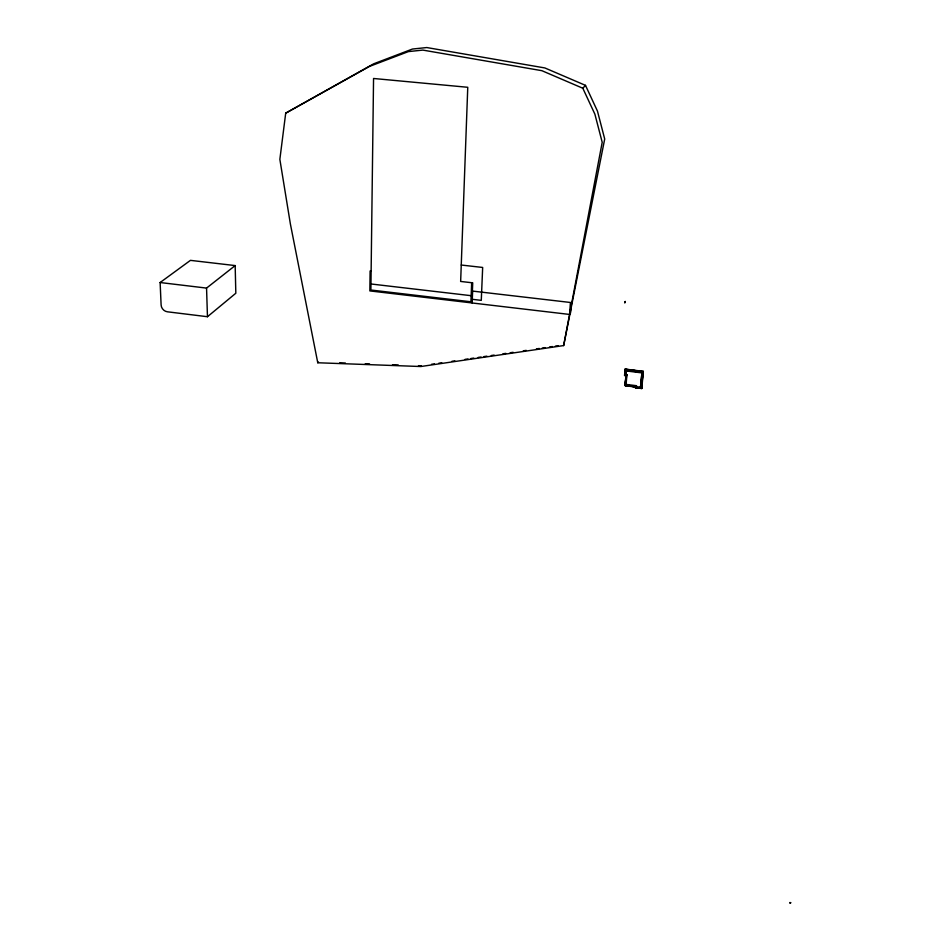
<?xml version="1.0" encoding="UTF-8"?>
<svg xmlns="http://www.w3.org/2000/svg" width="951" height="951" viewBox="0 0 951 951"><rect width="100%" height="100%" fill="white"/><g stroke="black" fill="none" stroke-linecap="round" stroke-linejoin="round"><path stroke-width="1.43" d="M471.672 282.72L470.923 301.776L370.89 290.019L373.553 78.481L467.761 87.29L460.653 281.448L472.718 282.839L471.922 302.929L369.856 290.911L370.105 270.987L371.128 271.106M569.613 314.448L570.41 302.477L472.623 291.101L472.148 302.977L569.613 314.448L570.541 312.903L571.159 303.619M624.843 302.668L625.283 301.419L625.092 302.311M625.413 385.773L626.091 384.406L636.481 385.702L635.922 387.081L625.413 385.773L626.352 375.265L624.629 375.431L625.104 369.095L643.316 371.342L641.794 388.519L635.363 387.544M624.831 375.336L625.318 369.535L625.651 370.498L642.472 372.162L641.081 388.091M643.316 371.342L642.531 372.126L625.532 370.034L625.187 375.348L625.663 370.308M635.185 386.677C636.825 388.864 627.375 383.788 624.795 385.405L626.305 375.3M625.901 370.521L625.437 375.276L626.21 370.379L625.877 371.104M625.009 385.31L625.984 375.443M626.198 375.324L625.223 385.203L631.975 386.023L624.807 385.381M625.746 385.036L626.554 375.217L625.52 375.086M626.091 384.406L626.911 374.599L625.877 374.468M635.708 386.475L635.47 387.521L641.343 388.258M635.732 387.532L635.803 386.582M636.076 387.414L636.16 386.522M625.413 385.286L636.136 386.332L635.969 387.497L636.481 385.702M640.475 387.77L642.008 372.328L640.403 387.949M641.283 388.198L642.71 371.936M641.497 388.317L642.947 371.698L625.14 369.178L624.569 375.479L625.627 375.574M641.592 388.4L643.066 371.591L625.223 369.404M790.055 903.165L789.805 902.523L790.875 902.713L790.281 903.081M285.704 113.157L279.856 159.34L290.376 223.937L317.765 362.759L420.782 366.527L563.658 345.57L604.705 139.012L597.466 111.112L585.495 85.364L544.875 67.949L426.773 47.55L412.425 49.048L373.731 63.788L285.704 113.157L369.44 66.427L408.407 51.592L422.862 50.094L541.868 70.683L582.82 88.241L594.886 114.179L602.209 142.281L563.658 345.57M640.891 387.818L642.246 372.495M626.911 374.599L626.233 375.847M624.843 302.81L625.128 302.156M582.82 88.241L585.495 85.364M317.765 362.759L318.454 362.034M207.461 316.719L235.824 293.241L235.17 265.579L190.45 260.36L160.125 282.53L161.111 304.974A6.55 5.563 48.7 0 0 167.376 311.797L207.461 316.719L206.557 288.094L235.17 265.579M624.629 375.431L625.259 375.17M624.855 385.369L625.485 385.119M431.552 364.281L434.464 363.853M438.839 363.211L441.751 362.783M451.939 361.297L454.851 360.869M465.051 359.371L467.963 358.943M470.876 358.515L473.788 358.087M478.163 357.445L481.075 357.017M483.988 356.589L486.9 356.161M491.263 355.519L494.175 355.092M502.913 353.808L505.825 353.38M510.2 352.738L513.112 352.31M523.312 350.812L526.224 350.384M536.412 348.898L539.324 348.47M542.236 348.042L545.149 347.614M549.523 346.972L552.436 346.544M555.348 346.116L558.261 345.689M339.662 362.806L345.344 363.009M365.267 363.734L369.547 363.888M392.49 364.732L398.243 364.934M418.464 365.671L421.352 365.778M461.259 265.032L482.668 267.457L481.277 300.361L472.065 299.28M370.961 283.98L471.161 295.69M160.125 282.53L206.557 288.094M625.401 369.749L642.769 371.889M625.96 370.914L641.782 372.863M624.997 375.265L626.471 375.395M636.397 386.677L640.712 387.212M635.09 387.675L641.806 388.495"/></g></svg>
